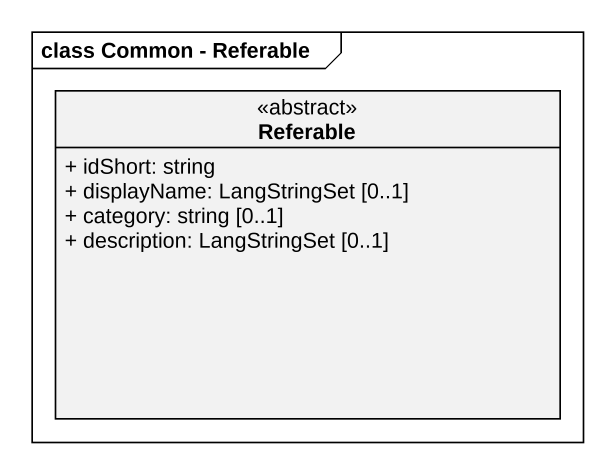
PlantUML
@startuml
mainframe class Common - Referable
hide circle
hide empty members
skinparam classAttributeIconSize 0
class Referable <<abstract>> {
  + idShort: string
  + displayName: LangStringSet [0..1]
  + category: string [0..1]
  + description: LangStringSet [0..1]
}
@enduml
